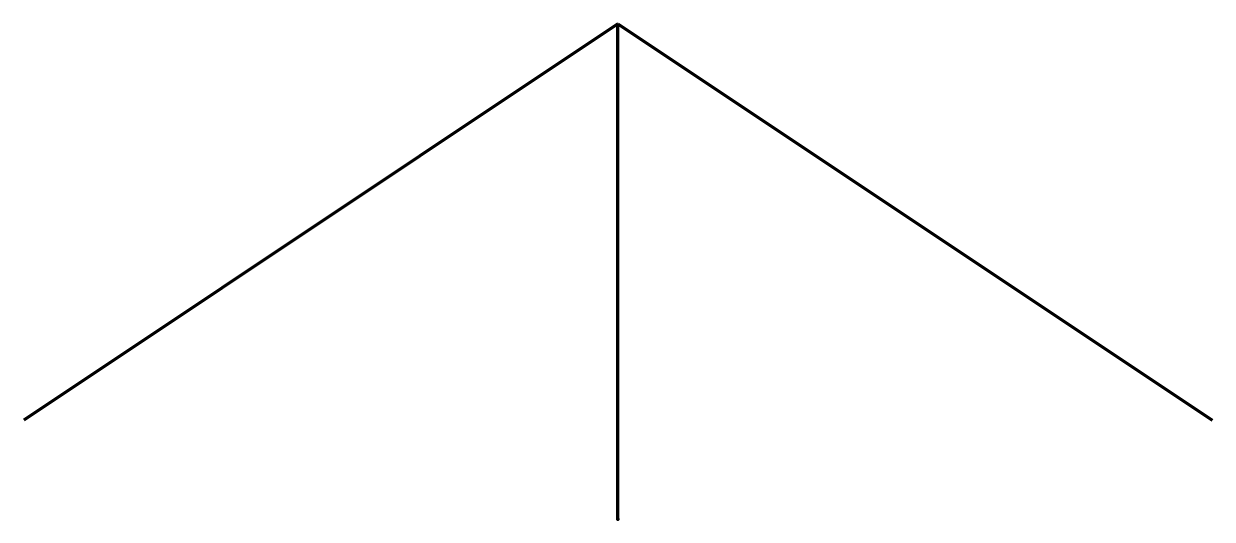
# Model space of a CAD drawing. Header units: millimetres. Extents: x -6 to 6, y 0 to 5.
import ezdxf

# ---------------------------------------------------------------- set-up
doc = ezdxf.new("R2010")
doc.units = ezdxf.units.MM
doc.layers.get('0').update_dxf_attribs({"linetype": 'CONTINUOUS', "lineweight": 0})

msp = doc.modelspace()

# ---------------------------------------------------------------- linework, layer by layer
at = {"color": 7, "linetype": 'CONTINUOUS', "lineweight": 70}
for p, q in [((0, 5), (-6, 1)), ((0, 0), (0, 5)), ((0, 5), (6, 1))]:
    msp.add_line(p, q, dxfattribs=at)
msp.add_point((0, 0), dxfattribs=at)

doc.saveas('drawing.dxf')
